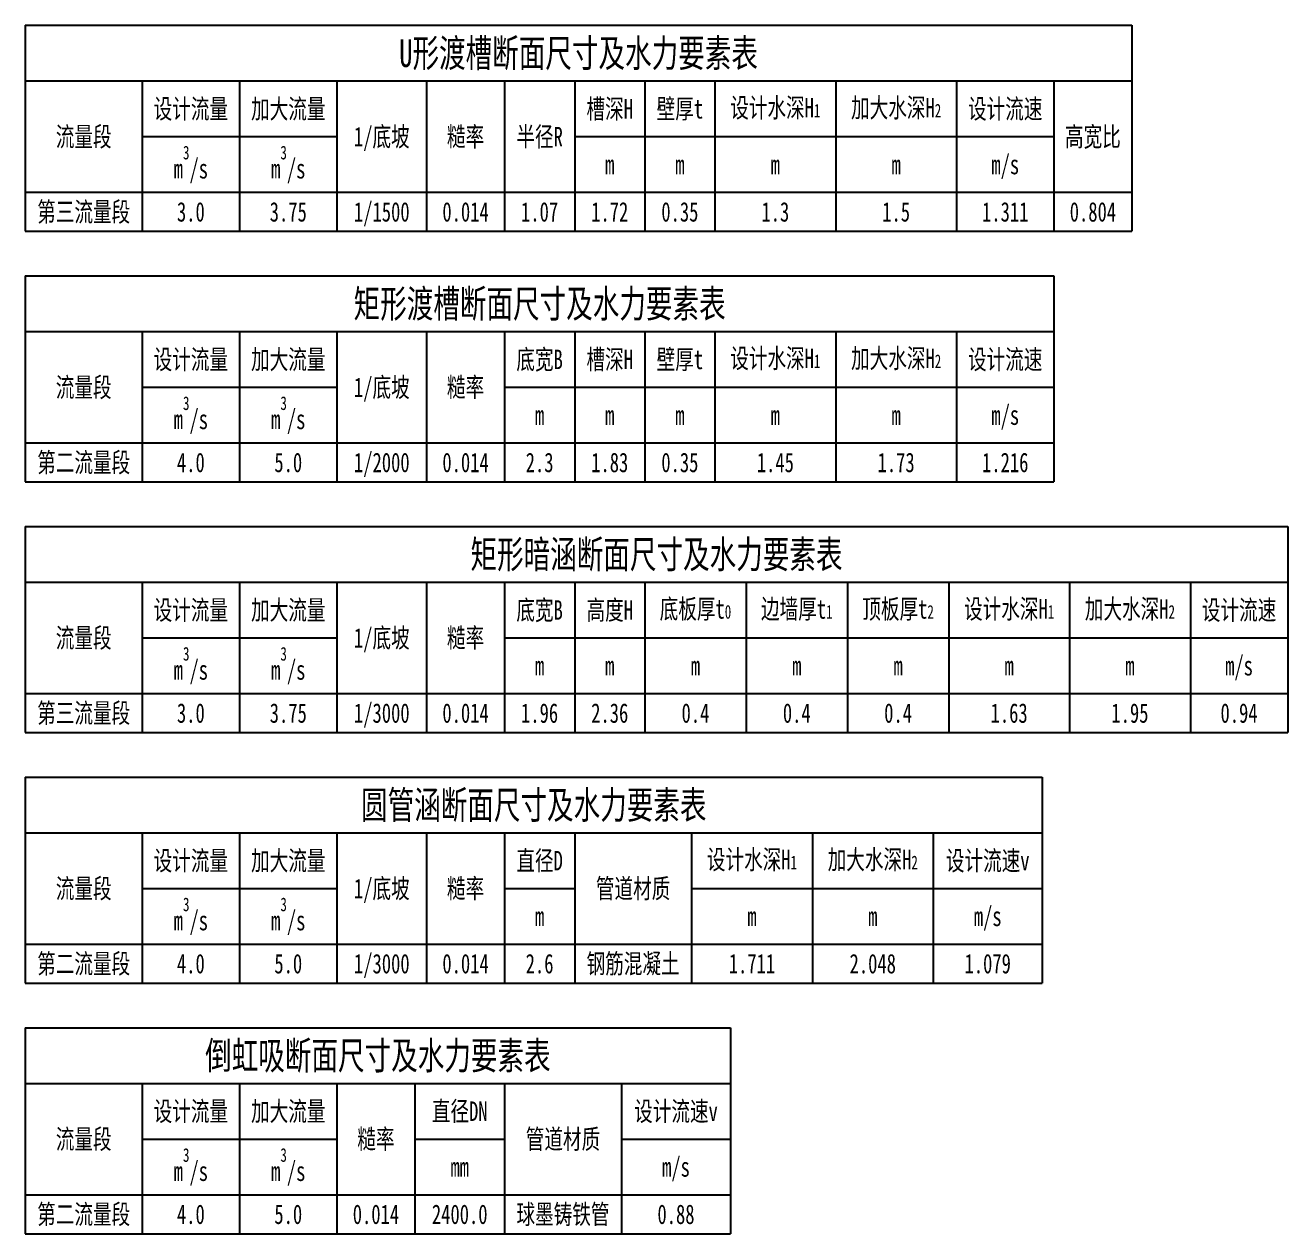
# Model space of a CAD drawing. Header units: metres. Extents: x -40 to 3057, y -560 to 402.
# Drawn here: x 0 to 226.8, y -560 to -343 of the extents above; entities that cross this region are included whole.
import ezdxf
from ezdxf.enums import TextEntityAlignment as Align

# ---------------------------------------------------------------- set-up
doc = ezdxf.new("R2010")
doc.units = ezdxf.units.M
doc.layers.add('断面汇总表', color=7, linetype='Continuous')
doc.styles.get("Standard").update_dxf_attribs({"font": '', "width": 0.7})
doc.styles.get('Standard').set_extended_font_data('仿宋')

msp = doc.modelspace()

# ---------------------------------------------------------------- linework, layer by layer
at = {"layer": '断面汇总表'}
for p, q in [((0, -343), (198.8, -343)), ((0, -343), (0, -353)), ((198.8, -343), (198.8, -353)), ((0, -353), (198.8, -353)), ((0, -353), (0, -373)), ((21, -353), (21, -373)), ((38.5, -353), (38.5, -373)), ((56, -353), (56, -373)), ((72.1, -353), (72.1, -373)), ((86.1, -353), (86.1, -373)), ((98.7, -353), (98.7, -373)), ((111.3, -353), (111.3, -373)), ((123.9, -353), (123.9, -373)), ((145.6, -353), (145.6, -373)), ((167.3, -353), (167.3, -373)), ((184.8, -353), (184.8, -373)), ((198.8, -353), (198.8, -373)), ((21, -363), (38.5, -363)), ((38.5, -363), (56, -363)), ((98.7, -363), (111.3, -363)), ((111.3, -363), (123.9, -363)), ((123.9, -363), (145.6, -363)), ((145.6, -363), (167.3, -363)), ((167.3, -363), (184.8, -363)), ((0, -373), (198.8, -373)), ((0, -373), (198.8, -373)), ((0, -373), (0, -380)), ((21, -373), (21, -380)), ((38.5, -373), (38.5, -380)), ((56, -373), (56, -380)), ((72.1, -373), (72.1, -380)), ((86.1, -373), (86.1, -380)), ((98.7, -373), (98.7, -380)), ((111.3, -373), (111.3, -380)), ((123.9, -373), (123.9, -380)), ((145.6, -373), (145.6, -380)), ((167.3, -373), (167.3, -380)), ((184.8, -373), (184.8, -380)), ((198.8, -373), (198.8, -380)), ((0, -380), (198.8, -380)), ((0, -388), (184.8, -388)), ((0, -388), (0, -398)), ((184.8, -388), (184.8, -398)), ((0, -398), (184.8, -398)), ((0, -398), (0, -418)), ((21, -398), (21, -418)), ((38.5, -398), (38.5, -418)), ((56, -398), (56, -418)), ((72.1, -398), (72.1, -418)), ((86.1, -398), (86.1, -418)), ((98.7, -398), (98.7, -418)), ((111.3, -398), (111.3, -418)), ((123.9, -398), (123.9, -418)), ((145.6, -398), (145.6, -418)), ((167.3, -398), (167.3, -418)), ((184.8, -398), (184.8, -418)), ((21, -408), (38.5, -408)), ((38.5, -408), (56, -408)), ((86.1, -408), (98.7, -408)), ((98.7, -408), (111.3, -408)), ((111.3, -408), (123.9, -408)), ((123.9, -408), (145.6, -408)), ((145.6, -408), (167.3, -408)), ((167.3, -408), (184.8, -408)), ((0, -418), (184.8, -418)), ((0, -418), (184.8, -418)), ((0, -418), (0, -425)), ((21, -418), (21, -425)), ((38.5, -418), (38.5, -425)), ((56, -418), (56, -425)), ((72.1, -418), (72.1, -425)), ((86.1, -418), (86.1, -425)), ((98.7, -418), (98.7, -425)), ((111.3, -418), (111.3, -425)), ((123.9, -418), (123.9, -425)), ((145.6, -418), (145.6, -425)), ((167.3, -418), (167.3, -425)), ((184.8, -418), (184.8, -425)), ((0, -425), (184.8, -425)), ((0, -433), (226.8, -433)), ((0, -433), (0, -443)), ((226.8, -433), (226.8, -443)), ((0, -443), (226.8, -443)), ((0, -443), (0, -463)), ((21, -443), (21, -463)), ((38.5, -443), (38.5, -463)), ((56, -443), (56, -463)), ((72.1, -443), (72.1, -463)), ((86.1, -443), (86.1, -463)), ((98.7, -443), (98.7, -463)), ((111.3, -443), (111.3, -463)), ((129.5, -443), (129.5, -463)), ((147.7, -443), (147.7, -463)), ((165.9, -443), (165.9, -463)), ((187.6, -443), (187.6, -463)), ((209.3, -443), (209.3, -463)), ((226.8, -443), (226.8, -463)), ((21, -453), (38.5, -453)), ((38.5, -453), (56, -453)), ((86.1, -453), (98.7, -453)), ((98.7, -453), (111.3, -453)), ((111.3, -453), (129.5, -453)), ((129.5, -453), (147.7, -453)), ((147.7, -453), (165.9, -453)), ((165.9, -453), (187.6, -453)), ((187.6, -453), (209.3, -453)), ((209.3, -453), (226.8, -453)), ((0, -463), (226.8, -463)), ((0, -463), (226.8, -463)), ((0, -463), (0, -470)), ((21, -463), (21, -470)), ((38.5, -463), (38.5, -470)), ((56, -463), (56, -470)), ((72.1, -463), (72.1, -470)), ((86.1, -463), (86.1, -470)), ((98.7, -463), (98.7, -470)), ((111.3, -463), (111.3, -470)), ((129.5, -463), (129.5, -470)), ((147.7, -463), (147.7, -470)), ((165.9, -463), (165.9, -470)), ((187.6, -463), (187.6, -470)), ((209.3, -463), (209.3, -470)), ((226.8, -463), (226.8, -470)), ((0, -470), (226.8, -470)), ((0, -478), (182.7, -478)), ((0, -478), (0, -488)), ((182.7, -478), (182.7, -488)), ((0, -488), (182.7, -488)), ((0, -488), (0, -508)), ((21, -488), (21, -508)), ((38.5, -488), (38.5, -508)), ((56, -488), (56, -508)), ((72.1, -488), (72.1, -508)), ((86.1, -488), (86.1, -508)), ((98.7, -488), (98.7, -508)), ((119.7, -488), (119.7, -508)), ((141.4, -488), (141.4, -508)), ((163.1, -488), (163.1, -508)), ((182.7, -488), (182.7, -508)), ((21, -498), (38.5, -498)), ((38.5, -498), (56, -498)), ((86.1, -498), (98.7, -498)), ((119.7, -498), (141.4, -498)), ((141.4, -498), (163.1, -498)), ((163.1, -498), (182.7, -498)), ((0, -508), (182.7, -508)), ((0, -508), (182.7, -508)), ((0, -508), (0, -515)), ((21, -508), (21, -515)), ((38.5, -508), (38.5, -515)), ((56, -508), (56, -515)), ((72.1, -508), (72.1, -515)), ((86.1, -508), (86.1, -515)), ((98.7, -508), (98.7, -515)), ((119.7, -508), (119.7, -515)), ((141.4, -508), (141.4, -515)), ((163.1, -508), (163.1, -515)), ((182.7, -508), (182.7, -515)), ((0, -515), (182.7, -515)), ((0, -523), (126.7, -523)), ((0, -523), (0, -533)), ((126.7, -523), (126.7, -533)), ((0, -533), (126.7, -533)), ((0, -533), (0, -553)), ((21, -533), (21, -553)), ((38.5, -533), (38.5, -553)), ((56, -533), (56, -553)), ((70, -533), (70, -553)), ((86.1, -533), (86.1, -553)), ((107.1, -533), (107.1, -553)), ((126.7, -533), (126.7, -553)), ((21, -543), (38.5, -543)), ((38.5, -543), (56, -543)), ((70, -543), (86.1, -543)), ((107.1, -543), (126.7, -543)), ((0, -553), (126.7, -553)), ((0, -553), (126.7, -553)), ((0, -553), (0, -560)), ((21, -553), (21, -560)), ((38.5, -553), (38.5, -560)), ((56, -553), (56, -560)), ((70, -553), (70, -560)), ((86.1, -553), (86.1, -560)), ((107.1, -553), (107.1, -560)), ((126.7, -553), (126.7, -560)), ((0, -560), (126.7, -560))]:
    msp.add_line(p, q, dxfattribs=at)

# ---------------------------------------------------------------- texts
at = {"layer": '断面汇总表', "width": 0.7}
for s, height, p in [('U形渡槽断面尺寸及水力要素表', 5, (99.4, -348)), ('设计流量', 3.5, (29.75, -358)), ('加大流量', 3.5, (47.25, -358)), ('槽深H', 3.5, (105, -358)), ('壁厚t', 3.5, (117.6, -358)), ('设计流速', 3.5, (176.05, -358)), ('流量段', 3.5, (10.5, -363)), ('1/底坡', 3.5, (64.05, -363)), ('糙率', 3.5, (79.1, -363)), ('半径R', 3.5, (92.4, -363)), ('高宽比', 3.5, (191.8, -363)), ('m', 3.5, (105, -368)), ('m', 3.5, (117.6, -368)), ('m', 3.5, (134.75, -368)), ('m', 3.5, (156.45, -368)), ('m/s', 3.5, (176.05, -368)), ('第三流量段', 3.5, (10.5, -376.5)), ('3.0', 3.5, (29.75, -376.5)), ('3.75', 3.5, (47.25, -376.5)), ('1/1500', 3.5, (64.05, -376.5)), ('0.014', 3.5, (79.1, -376.5)), ('1.07', 3.5, (92.4, -376.5)), ('1.72', 3.5, (105, -376.5)), ('0.35', 3.5, (117.6, -376.5)), ('1.3', 3.5, (134.75, -376.5)), ('1.5', 3.5, (156.45, -376.5)), ('1.311', 3.5, (176.05, -376.5)), ('0.804', 3.5, (191.8, -376.5)), ('矩形渡槽断面尺寸及水力要素表', 5, (92.4, -393)), ('设计流量', 3.5, (29.75, -403)), ('加大流量', 3.5, (47.25, -403)), ('底宽B', 3.5, (92.4, -403)), ('槽深H', 3.5, (105, -403)), ('壁厚t', 3.5, (117.6, -403)), ('设计流速', 3.5, (176.05, -403)), ('流量段', 3.5, (10.5, -408)), ('1/底坡', 3.5, (64.05, -408)), ('糙率', 3.5, (79.1, -408)), ('m', 3.5, (92.4, -413)), ('m', 3.5, (105, -413)), ('m', 3.5, (117.6, -413)), ('m', 3.5, (134.75, -413)), ('m', 3.5, (156.45, -413)), ('m/s', 3.5, (176.05, -413)), ('第二流量段', 3.5, (10.5, -421.5)), ('1/2000', 3.5, (64.05, -421.5)), ('4.0', 3.5, (29.75, -421.5)), ('5.0', 3.5, (47.25, -421.5)), ('0.014', 3.5, (79.1, -421.5)), ('2.3', 3.5, (92.4, -421.5)), ('1.83', 3.5, (105, -421.5)), ('0.35', 3.5, (117.6, -421.5)), ('1.45', 3.5, (134.75, -421.5)), ('1.73', 3.5, (156.45, -421.5)), ('1.216', 3.5, (176.05, -421.5)), ('矩形暗涵断面尺寸及水力要素表', 5, (113.4, -438)), ('设计流量', 3.5, (29.75, -448)), ('加大流量', 3.5, (47.25, -448)), ('底宽B', 3.5, (92.4, -448)), ('高度H', 3.5, (105, -448)), ('设计流速', 3.5, (218.05, -448)), ('流量段', 3.5, (10.5, -453)), ('1/底坡', 3.5, (64.05, -453)), ('糙率', 3.5, (79.1, -453)), ('m', 3.5, (92.4, -458)), ('m', 3.5, (105, -458)), ('m', 3.5, (120.4, -458)), ('m', 3.5, (138.6, -458)), ('m', 3.5, (156.8, -458)), ('m', 3.5, (176.75, -458)), ('m', 3.5, (198.45, -458)), ('m/s', 3.5, (218.05, -458)), ('第三流量段', 3.5, (10.5, -466.5)), ('3.0', 3.5, (29.75, -466.5)), ('3.75', 3.5, (47.25, -466.5)), ('1/3000', 3.5, (64.05, -466.5)), ('0.014', 3.5, (79.1, -466.5)), ('1.96', 3.5, (92.4, -466.5)), ('2.36', 3.5, (105, -466.5)), ('0.4', 3.5, (120.4, -466.5)), ('0.4', 3.5, (138.6, -466.5)), ('0.4', 3.5, (156.8, -466.5)), ('1.63', 3.5, (176.75, -466.5)), ('1.95', 3.5, (198.45, -466.5)), ('0.94', 3.5, (218.05, -466.5)), ('圆管涵断面尺寸及水力要素表', 5, (91.35, -483)), ('设计流量', 3.5, (29.75, -493)), ('加大流量', 3.5, (47.25, -493)), ('直径D', 3.5, (92.4, -493)), ('设计流速v', 3.5, (172.9, -493)), ('流量段', 3.5, (10.5, -498)), ('1/底坡', 3.5, (64.05, -498)), ('糙率', 3.5, (79.1, -498)), ('管道材质', 3.5, (109.2, -498)), ('m/s', 3.5, (172.9, -503)), ('m', 3.5, (92.4, -503)), ('m', 3.5, (130.55, -503)), ('m', 3.5, (152.25, -503)), ('第二流量段', 3.5, (10.5, -511.5)), ('4.0', 3.5, (29.75, -511.5)), ('5.0', 3.5, (47.25, -511.5)), ('1/3000', 3.5, (64.05, -511.5)), ('0.014', 3.5, (79.1, -511.5)), ('2.6', 3.5, (92.4, -511.5)), ('钢筋混凝土', 3.5, (109.2, -511.5)), ('1.711', 3.5, (130.55, -511.5)), ('2.048', 3.5, (152.25, -511.5)), ('1.079', 3.5, (172.9, -511.5)), ('倒虹吸断面尺寸及水力要素表', 5, (63.35, -528)), ('设计流量', 3.5, (29.75, -538)), ('加大流量', 3.5, (47.25, -538)), ('直径DN', 3.5, (78.05, -538)), ('设计流速v', 3.5, (116.9, -538)), ('流量段', 3.5, (10.5, -543)), ('糙率', 3.5, (63, -543)), ('管道材质', 3.5, (96.6, -543)), ('m/s', 3.5, (116.9, -548)), ('mm', 3.5, (78.05, -548)), ('第二流量段', 3.5, (10.5, -556.5)), ('4.0', 3.5, (29.75, -556.5)), ('5.0', 3.5, (47.25, -556.5)), ('0.014', 3.5, (63, -556.5)), ('2400.0', 3.5, (78.05, -556.5)), ('球墨铸铁管', 3.5, (96.6, -556.5)), ('0.88', 3.5, (116.9, -556.5))]:
    msp.add_text(s, height=height, dxfattribs=at).set_placement(p, align=Align.MIDDLE_CENTER)
at = {"layer": '断面汇总表', "char_height": 3.5, "attachment_point": 5}
for s, insert in [('设计水深H{\\H0.7x;\\S^ 1;}', (134.75, -358)), ('加大水深H{\\H0.7x;\\S^ 2;}', (156.45, -358)), ('m{\\H0.7x;\\S3^ ;}/s', (29.75, -368)), ('m{\\H0.7x;\\S3^ ;}/s', (47.25, -368)), ('设计水深H{\\H0.7x;\\S^ 1;}', (134.75, -403)), ('加大水深H{\\H0.7x;\\S^ 2;}', (156.45, -403)), ('m{\\H0.7x;\\S3^ ;}/s', (29.75, -413)), ('m{\\H0.7x;\\S3^ ;}/s', (47.25, -413)), ('底板厚t{\\H0.7x;\\S^ 0;}', (120.4, -448)), ('边墙厚t{\\H0.7x;\\S^ 1;}', (138.6, -448)), ('顶板厚t{\\H0.7x;\\S^ 2;}', (156.8, -448)), ('设计水深H{\\H0.7x;\\S^ 1;}', (176.75, -448)), ('加大水深H{\\H0.7x;\\S^ 2;}', (198.45, -448)), ('m{\\H0.7x;\\S3^ ;}/s', (29.75, -458)), ('m{\\H0.7x;\\S3^ ;}/s', (47.25, -458)), ('设计水深H{\\H0.7x;\\S^ 1;}', (130.55, -493)), ('加大水深H{\\H0.7x;\\S^ 2;}', (152.25, -493)), ('m{\\H0.7x;\\S3^ ;}/s', (29.75, -503)), ('m{\\H0.7x;\\S3^ ;}/s', (47.25, -503)), ('m{\\H0.7x;\\S3^ ;}/s', (29.75, -548)), ('m{\\H0.7x;\\S3^ ;}/s', (47.25, -548))]:
    msp.add_mtext(s, dxfattribs=dict(at, insert=insert))

doc.saveas('drawing.dxf')
